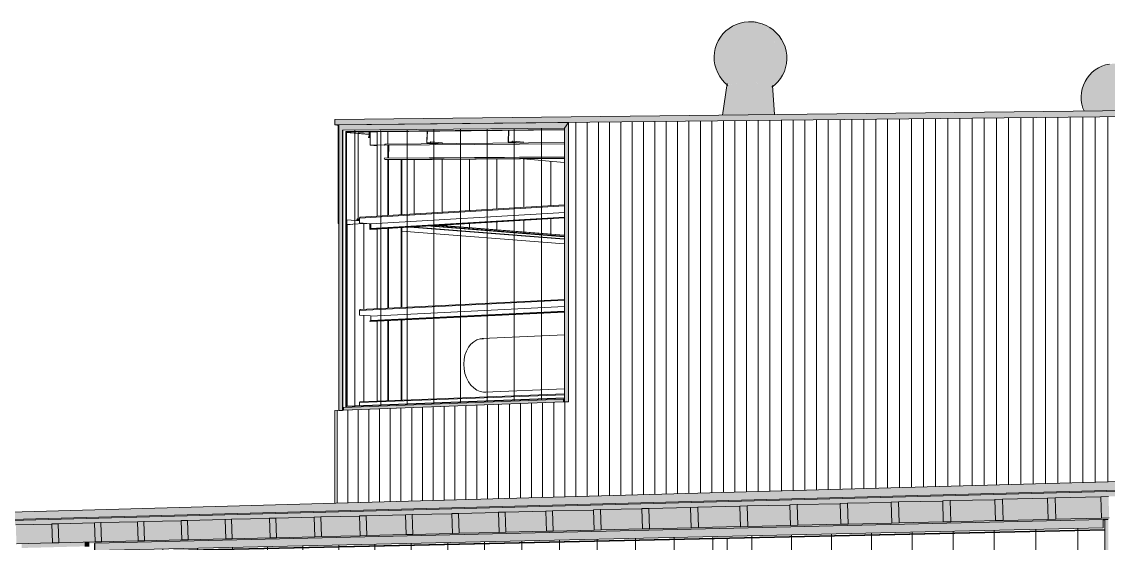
# Model space of a CAD drawing. Header units: inches. Extents: x 30764 to 92544, y -36095 to 66.
# Drawn here: x 92528.6253 to 92528.8052, y 66.0331 to 66.1195 of the extents above; entities that cross this region are included whole.
import ezdxf

# ---------------------------------------------------------------- set-up
doc = ezdxf.new("R2010")
doc.units = ezdxf.units.IN
doc.header["$MEASUREMENT"] = 0
for name, color, linetype, lineweight in [('A-CLNG', 13, 'Continuous', 13), ('A-GENM', 13, 'Continuous', 9), ('A-GLAZ-CURT', 52, 'Continuous', 9), ('A-GLAZ-CWMG', 51, 'Continuous', 9), ('A-ROOF', 132, 'Continuous', 13), ('A-WALL', 113, 'Continuous', 13), ('A-WALL-PATT', 111, 'Continuous', 13), ('L-SITE-WALL', 31, 'Continuous', 13), ('M-HVAC-DUCT', 70, 'Continuous', 9), ('S-BEAM', 12, 'Continuous', 9), ('S-COLS', 52, 'Continuous', 9)]:
    doc.layers.add(name, color=color, linetype=linetype, lineweight=lineweight)

# ---------------------------------------------------------------- blocks, each defined once
blk = doc.blocks.new('FP_57-Looking North East Copy 1')
at = {"layer": 'A-WALL-PATT', "lineweight": 9}
for p, q in [((31213.55995, 66.041), (31213.55995, 66.10284)), ((31213.56181, 66.04105), (31213.56181, 66.10286)), ((31213.56367, 66.0411), (31213.56367, 66.10288)), ((31213.56554, 66.04115), (31213.56554, 66.1029)), ((31213.56741, 66.0412), (31213.56741, 66.10292)), ((31213.56929, 66.04126), (31213.56929, 66.10294)), ((31213.57117, 66.04131), (31213.57117, 66.10296)), ((31213.57306, 66.04136), (31213.57306, 66.10298)), ((31213.57495, 66.04141), (31213.57495, 66.103)), ((31213.57685, 66.04146), (31213.57685, 66.10302)), ((31213.57875, 66.04152), (31213.57875, 66.10304)), ((31213.58065, 66.04157), (31213.58065, 66.10306)), ((31213.58256, 66.04162), (31213.58256, 66.10308)), ((31213.58448, 66.04167), (31213.58448, 66.1031)), ((31213.5864, 66.04173), (31213.5864, 66.10312)), ((31213.58833, 66.04178), (31213.58833, 66.10314)), ((31213.59026, 66.04183), (31213.59026, 66.10316)), ((31213.59219, 66.04189), (31213.59219, 66.10318)), ((31213.59413, 66.04194), (31213.59413, 66.1032)), ((31213.59607, 66.04199), (31213.59607, 66.10322)), ((31213.59802, 66.04205), (31213.59802, 66.10324)), ((31213.59998, 66.0421), (31213.59998, 66.10326)), ((31213.60194, 66.04215), (31213.60194, 66.10328)), ((31213.6039, 66.04221), (31213.6039, 66.1033)), ((31213.60587, 66.04226), (31213.60587, 66.10332)), ((31213.60785, 66.04232), (31213.60785, 66.10334)), ((31213.60983, 66.04237), (31213.60983, 66.10336)), ((31213.61181, 66.04243), (31213.61181, 66.10338)), ((31213.6138, 66.04248), (31213.6138, 66.10341)), ((31213.6158, 66.04254), (31213.6158, 66.10343)), ((31213.6178, 66.04259), (31213.6178, 66.10345)), ((31213.61981, 66.04265), (31213.61981, 66.10347)), ((31213.62182, 66.0427), (31213.62182, 66.10349)), ((31213.62383, 66.04276), (31213.62383, 66.10351)), ((31213.62585, 66.04281), (31213.62585, 66.10353)), ((31213.62788, 66.04287), (31213.62788, 66.10355)), ((31213.62991, 66.04292), (31213.62991, 66.10357)), ((31213.63195, 66.04298), (31213.63195, 66.10359)), ((31213.63399, 66.04304), (31213.63399, 66.10362)), ((31213.63604, 66.04309), (31213.63604, 66.10364)), ((31213.63809, 66.04315), (31213.63809, 66.10366)), ((31213.64015, 66.0432), (31213.64015, 66.10368)), ((31213.64222, 66.04326), (31213.64222, 66.1037)), ((31213.64429, 66.04332), (31213.64429, 66.10372)), ((31213.55625, 66.0409), (31213.55625, 66.1028)), ((31213.5581, 66.04095), (31213.5581, 66.10282)), ((31213.54343, 66.04054), (31213.54343, 66.0561)), ((31213.54525, 66.04059), (31213.54525, 66.05617)), ((31213.54707, 66.04065), (31213.54707, 66.05624)), ((31213.5489, 66.0407), (31213.5489, 66.05631)), ((31213.55073, 66.04075), (31213.55073, 66.05638)), ((31213.55256, 66.0408), (31213.55256, 66.05645)), ((31213.5544, 66.04085), (31213.5544, 66.05652)), ((31213.51669, 66.03981), (31213.51669, 66.05508)), ((31213.51845, 66.03986), (31213.51845, 66.05515)), ((31213.5202, 66.03991), (31213.5202, 66.05521)), ((31213.52196, 66.03995), (31213.52196, 66.05528)), ((31213.52373, 66.04), (31213.52373, 66.05535)), ((31213.5255, 66.04005), (31213.5255, 66.05542)), ((31213.52727, 66.0401), (31213.52727, 66.05548)), ((31213.52905, 66.04015), (31213.52905, 66.05555)), ((31213.53083, 66.0402), (31213.53083, 66.05562)), ((31213.53262, 66.04025), (31213.53262, 66.05569)), ((31213.53441, 66.0403), (31213.53441, 66.05575)), ((31213.5362, 66.04035), (31213.5362, 66.05582)), ((31213.538, 66.0404), (31213.538, 66.05589)), ((31213.53981, 66.04045), (31213.53981, 66.05596)), ((31213.54162, 66.0405), (31213.54162, 66.05603))]:
    blk.add_line(p, q, dxfattribs=at)
blk = doc.blocks.new('FP_65-Looking North East Copy 1')
at = {"layer": 'A-WALL-PATT', "lineweight": 9}
for p, q in [((31213.52018, 66.08653), (31213.52018, 66.10099)), ((31213.52948, 66.08765), (31213.52948, 66.09666)), ((31213.53407, 66.08793), (31213.53407, 66.09669)), ((31213.53863, 66.08821), (31213.53863, 66.09672)), ((31213.54314, 66.08848), (31213.54314, 66.09675)), ((31213.54762, 66.08875), (31213.54762, 66.09677)), ((31213.55206, 66.08902), (31213.55206, 66.09637)), ((31213.55206, 66.08404), (31213.55206, 66.08686)), ((31213.53407, 66.08545), (31213.53407, 66.0858)), ((31213.53863, 66.08509), (31213.53863, 66.08607)), ((31213.54314, 66.08474), (31213.54314, 66.08633)), ((31213.54762, 66.08438), (31213.54762, 66.0866))]:
    blk.add_line(p, q, dxfattribs=at)
blk = doc.blocks.new('FP_66-Looking North East Copy 1')
at = {"layer": 'A-WALL-PATT', "lineweight": 9}
for p, q in [((31213.51961, 66.05565), (31213.51961, 66.10152)), ((31213.52395, 66.05582), (31213.52395, 66.10156)), ((31213.52831, 66.05599), (31213.52831, 66.10161)), ((31213.5327, 66.05616), (31213.5327, 66.10165)), ((31213.53712, 66.05632), (31213.53712, 66.10169)), ((31213.54156, 66.0565), (31213.54156, 66.10174)), ((31213.54603, 66.05667), (31213.54603, 66.10178)), ((31213.55052, 66.05684), (31213.55052, 66.10183))]:
    blk.add_line(p, q, dxfattribs=at)
blk = doc.blocks.new('FP_67-Looking North East Copy 1')
at = {"layer": 'A-WALL-PATT', "lineweight": 9}
for p, q in [((31213.59194, 65.97036), (31213.59194, 66.03452)), ((31213.59854, 65.97023), (31213.59854, 66.03466)), ((31213.60519, 65.9701), (31213.60519, 66.03482)), ((31213.61191, 65.96997), (31213.61191, 66.03497)), ((31213.61868, 65.96984), (31213.61868, 66.03512)), ((31213.62551, 65.96971), (31213.62551, 66.03528)), ((31213.63241, 65.96957), (31213.63241, 66.03543)), ((31213.63936, 65.96944), (31213.63936, 66.03559)), ((31213.47655, 65.97202), (31213.47655, 66.03307)), ((31213.51105, 65.97194), (31213.51105, 66.03268)), ((31213.51697, 65.97182), (31213.51697, 66.03282)), ((31213.52293, 65.97171), (31213.52293, 66.03295)), ((31213.52895, 65.97159), (31213.52895, 66.03309)), ((31213.53501, 65.97147), (31213.53501, 66.03323)), ((31213.54112, 65.97135), (31213.54112, 66.03336)), ((31213.54729, 65.97123), (31213.54729, 66.0335)), ((31213.55351, 65.97111), (31213.55351, 66.03364)), ((31213.55978, 65.97099), (31213.55978, 66.03379)), ((31213.5661, 65.97086), (31213.5661, 66.03393)), ((31213.57248, 65.97074), (31213.57248, 66.03407)), ((31213.57891, 65.97062), (31213.57891, 66.03422)), ((31213.58539, 65.97049), (31213.58539, 66.03437)), ((31213.48219, 65.9725), (31213.48219, 66.03203)), ((31213.48787, 65.97239), (31213.48787, 66.03216)), ((31213.49359, 65.97228), (31213.49359, 66.03229)), ((31213.49937, 65.97216), (31213.49937, 66.03242)), ((31213.50519, 65.97205), (31213.50519, 66.03255))]:
    blk.add_line(p, q, dxfattribs=at)

msp = doc.modelspace()

# ---------------------------------------------------------------- hatches: boundary and pattern name
at = {"layer": 'A-CLNG', "lineweight": 5}
h = msp.add_hatch(color=256, dxfattribs=at)
h.paths.add_polyline_path([(92528.42593, 66.02813), (92528.47737, 66.02936), (92528.47737, 66.02954), (92528.42593, 66.02832), (92528.42593, 66.02823)], flags=0)
h.paths.add_polyline_path([(92528.42593, 66.031), (92528.43142, 66.03114), (92528.43141, 66.03116), (92528.67969, 66.03757), (92528.68123, 66.03761), (92528.68123, 66.03764), (92528.68702, 66.03777), (92528.68882, 66.0378), (92528.68882, 66.03784), (92528.69443, 66.03796), (92528.69648, 66.038), (92528.69648, 66.03803), (92528.70189, 66.03815), (92528.70422, 66.0382), (92528.70422, 66.03824), (92528.70947, 66.03835), (92528.71205, 66.0384), (92528.71205, 66.03844), (92528.71711, 66.03855), (92528.71996, 66.03861), (92528.71996, 66.03864), (92528.72483, 66.03875), (92528.72795, 66.03881), (92528.72795, 66.03885), (92528.73264, 66.03895), (92528.73604, 66.03902), (92528.73603, 66.03906), (92528.7405, 66.03916), (92528.7442, 66.03923), (92528.7442, 66.03927), (92528.74846, 66.03937), (92528.75246, 66.03945), (92528.75246, 66.03949), (92528.75651, 66.03958), (92528.76081, 66.03966), (92528.76081, 66.0397), (92528.76464, 66.03979), (92528.76925, 66.03988), (92528.76925, 66.03992), (92528.77286, 66.04), (92528.77778, 66.0401), (92528.77778, 66.04014), (92528.78117, 66.04022), (92528.78641, 66.04033), (92528.78641, 66.04037), (92528.78957, 66.04044), (92528.79514, 66.04055), (92528.79514, 66.04059), (92528.79815, 66.04066), (92528.80396, 66.04078), (92528.80396, 66.04082), (92528.8069, 66.04089), (92528.81289, 66.04101), (92528.81289, 66.04105), (92528.81817, 66.04117), (92528.81817, 66.04201), (92528.42593, 66.03163), (92528.42593, 66.03115)], flags=0)
h.paths.add_polyline_path([(92528.63726, 66.03308), (92528.80522, 66.03706), (92528.80522, 66.0373), (92528.6365, 66.03331), (92528.6365, 66.0331), (92528.63726, 66.0331)], flags=0)
h.paths.add_polyline_path([(92529.00039, 66.04208), (92529.00071, 66.04209), (92529.00071, 66.04218), (92529.00039, 66.04215)], flags=0)
at = {"layer": 'A-GENM', "lineweight": 5}
h = msp.add_hatch(color=256, dxfattribs=at)
h.paths.add_polyline_path([(92528.74616, 66.11946), (92528.74608, 66.11944), (92528.74613, 66.11945)], flags=0)
h.paths.add_polyline_path([(92528.74837, 66.10874), (92528.74894, 66.10942), (92528.74941, 66.11017), (92528.74974, 66.1109), (92528.75002, 66.11175), (92528.75021, 66.11266), (92528.75029, 66.11359), (92528.75026, 66.11452), (92528.75013, 66.11543), (92528.74984, 66.11644), (92528.74957, 66.11708), (92528.74913, 66.11781), (92528.74852, 66.11849), (92528.74795, 66.11893), (92528.74734, 66.11924), (92528.74679, 66.1194), (92528.74581, 66.11946), (92528.74511, 66.11943), (92528.74486, 66.11939), (92528.744, 66.11917), (92528.74309, 66.11878), (92528.74246, 66.1184), (92528.74162, 66.11768), (92528.74097, 66.11688), (92528.74055, 66.11616), (92528.74026, 66.11537), (92528.74001, 66.11432), (92528.73999, 66.11312), (92528.74023, 66.11186), (92528.7405, 66.11116), (92528.7408, 66.11062), (92528.74121, 66.10997), (92528.74208, 66.10906), (92528.74213, 66.10912), (92528.74234, 66.10909), (92528.74264, 66.10908), (92528.7428, 66.10916), (92528.74333, 66.109), (92528.74371, 66.10923), (92528.74371, 66.10916), (92528.74389, 66.10906), (92528.7439, 66.10919), (92528.74398, 66.10919), (92528.74398, 66.10906), (92528.74454, 66.10906), (92528.74455, 66.10925), (92528.74501, 66.10904), (92528.74545, 66.1089), (92528.74593, 66.10905), (92528.74632, 66.10944), (92528.747, 66.10935), (92528.74788, 66.10913), (92528.74805, 66.10908), (92528.74828, 66.10884)], flags=0)
for points in [[(92528.74959, 66.10873), (92528.74961, 66.10873), (92528.74974, 66.10884), (92528.75014, 66.10917), (92528.75085, 66.10997), (92528.75107, 66.11028), (92528.75135, 66.11075), (92528.75167, 66.11152), (92528.75195, 66.11269), (92528.75198, 66.11374), (92528.75176, 66.11507), (92528.75145, 66.11588), (92528.75113, 66.11652), (92528.75024, 66.11765), (92528.74959, 66.11822), (92528.749, 66.11862), (92528.74857, 66.11886), (92528.74777, 66.11918), (92528.74683, 66.1194), (92528.74704, 66.11934), (92528.74759, 66.11914), (92528.74821, 66.11875), (92528.74874, 66.11827), (92528.74916, 66.11776), (92528.7496, 66.11701), (92528.7499, 66.11629), (92528.75014, 66.11536), (92528.75026, 66.11452), (92528.75029, 66.11359), (92528.75021, 66.11266), (92528.75002, 66.11175), (92528.74973, 66.11086), (92528.74935, 66.11006), (92528.74877, 66.10921), (92528.74837, 66.10874), (92528.74879, 66.10887), (92528.74877, 66.10909), (92528.7489, 66.10909), (92528.7489, 66.10891), (92528.74894, 66.10892), (92528.74896, 66.10893), (92528.74917, 66.10898), (92528.74918, 66.10883), (92528.74945, 66.10883), (92528.74953, 66.1088)], [(92528.80122, 66.10472), (92528.81017, 66.10482), (92528.81031, 66.10524), (92528.81049, 66.1061), (92528.81057, 66.10717), (92528.81055, 66.10785), (92528.81042, 66.10871), (92528.81019, 66.10952), (92528.80976, 66.11044), (92528.80946, 66.11093), (92528.80883, 66.11161), (92528.80831, 66.112), (92528.80769, 66.11231), (92528.80714, 66.11245), (92528.80683, 66.11251), (92528.80605, 66.11252), (92528.80558, 66.11249), (92528.80505, 66.11239), (92528.80452, 66.11225), (92528.80365, 66.11186), (92528.80308, 66.11152), (92528.8023, 66.11084), (92528.80166, 66.11004), (92528.80129, 66.10939), (92528.80102, 66.10874), (92528.8008, 66.10768), (92528.80076, 66.10654), (92528.80099, 66.10536), (92528.80122, 66.10474)], [(92528.74136, 66.10403), (92528.74264, 66.10404), (92528.74319, 66.10905), (92528.74274, 66.10915), (92528.74262, 66.10907), (92528.7421, 66.10909), (92528.74208, 66.10906), (92528.74146, 66.10473)], [(92528.74264, 66.10404), (92528.74998, 66.10413), (92528.74961, 66.10874), (92528.74959, 66.10873), (92528.74953, 66.1088), (92528.74935, 66.10884), (92528.74918, 66.10883), (92528.74917, 66.10898), (92528.74904, 66.10895), (92528.74896, 66.10893), (92528.74894, 66.10892), (92528.7489, 66.10891), (92528.7489, 66.10909), (92528.74877, 66.10909), (92528.74879, 66.10887), (92528.74837, 66.10874), (92528.74804, 66.10909), (92528.7472, 66.10929), (92528.74674, 66.1094), (92528.74632, 66.10944), (92528.74593, 66.10905), (92528.74545, 66.1089), (92528.74482, 66.10912), (92528.74455, 66.10925), (92528.74454, 66.10906), (92528.74398, 66.10906), (92528.74398, 66.10919), (92528.7439, 66.10918), (92528.74387, 66.10906), (92528.74371, 66.10918), (92528.74368, 66.1092), (92528.74367, 66.10918), (92528.74332, 66.10901), (92528.74319, 66.10905), (92528.74266, 66.10427)]]:
    msp.add_hatch(color=256, dxfattribs=at).paths.add_polyline_path(points, flags=0)
at = {"layer": 'A-GLAZ-CWMG', "lineweight": 5}
for points in [[(92528.67843, 66.1015), (92528.71519, 66.10186), (92528.71584, 66.10279), (92528.67781, 66.10239), (92528.67832, 66.10166)], [(92528.67781, 66.05509), (92528.67843, 66.05513), (92528.67843, 66.1015), (92528.67781, 66.10239), (92528.67781, 66.05511)], [(92528.71519, 66.05651), (92528.71584, 66.05656), (92528.71582, 66.10277), (92528.71519, 66.10186), (92528.71519, 66.05653)], [(92528.67861, 66.05512), (92528.71501, 66.05654), (92528.71501, 66.05698), (92528.67861, 66.05558), (92528.67861, 66.05514)], [(92528.67843, 66.05511), (92528.67846, 66.05513), (92528.67843, 66.05513)], [(92528.63744, 66.0319), (92528.80436, 66.03568), (92528.80436, 66.03703), (92528.63744, 66.03307), (92528.63744, 66.03253)], [(92528.80522, 65.96865), (92528.80522, 66.03705), (92528.80464, 66.03702), (92528.80464, 65.96866), (92528.80504, 65.96865)], [(92528.62532, 66.03232), (92528.6358, 66.03259), (92528.6358, 66.03329), (92528.62532, 66.03302), (92528.62532, 66.03269)], [(92528.6365, 66.03254), (92528.6365, 66.03308), (92528.6365, 66.0331), (92528.6365, 66.03331), (92528.6358, 66.03329), (92528.6358, 66.03256), (92528.63641, 66.03255)]]:
    msp.add_hatch(color=256, dxfattribs=at).paths.add_polyline_path(points, flags=0)
at = {"layer": 'A-GLAZ-CWMG'}
for points in [[(92528.71501, 66.05651), (92528.71502, 66.05654), (92528.71501, 66.05652)], [(92528.80436, 66.03568), (92528.80438, 66.03571), (92528.80438, 66.037), (92528.80436, 66.03697), (92528.80436, 66.03603)]]:
    msp.add_hatch(color=256, dxfattribs=at).paths.add_polyline_path(points, flags=0)
at = {"layer": 'A-ROOF', "lineweight": 5}
for points in [[(92528.67714, 66.10239), (92529.03347, 66.10611), (92529.03347, 66.10724), (92528.67714, 66.1033)], [(92528.40283, 66.03115), (92528.86692, 66.04348), (92528.86689, 66.04356), (92528.86678, 66.04358), (92528.86673, 66.04365), (92528.86673, 66.04378), (92528.86679, 66.04386), (92528.86687, 66.04387), (92528.86917, 66.04394), (92528.86915, 66.04501), (92528.40283, 66.0322)]]:
    msp.add_hatch(color=256, dxfattribs=at).paths.add_polyline_path(points, flags=0)
at = {"layer": 'S-BEAM', "lineweight": 5}
for points in [[(92528.76216, 66.03627), (92528.76937, 66.03645), (92528.76927, 66.03988), (92528.76206, 66.03973), (92528.76216, 66.03628)], [(92528.77061, 66.03647), (92528.7779, 66.03665), (92528.7778, 66.0401), (92528.77051, 66.03995), (92528.77061, 66.03648)], [(92528.77915, 66.03668), (92528.78653, 66.03686), (92528.78643, 66.04032), (92528.77905, 66.04017), (92528.77915, 66.03668)], [(92528.7878, 66.03688), (92528.79525, 66.03706), (92528.79515, 66.04055), (92528.7877, 66.04039), (92528.7878, 66.03688)], [(92528.79653, 66.03709), (92528.80407, 66.03727), (92528.80398, 66.04078), (92528.79644, 66.04062), (92528.79653, 66.03709)], [(92528.69773, 66.03475), (92528.70435, 66.03491), (92528.70425, 66.0382), (92528.69763, 66.03806), (92528.69769, 66.03604)], [(92528.70549, 66.03493), (92528.71217, 66.03509), (92528.71207, 66.0384), (92528.70539, 66.03826), (92528.70546, 66.03604)], [(92528.71333, 66.03512), (92528.72008, 66.03528), (92528.71998, 66.0386), (92528.71322, 66.03846), (92528.71331, 66.03569)], [(92528.72125, 66.03531), (92528.72808, 66.03547), (92528.72797, 66.03881), (92528.72115, 66.03867), (92528.72124, 66.03569)], [(92528.72925, 66.0355), (92528.73615, 66.03569), (92528.73605, 66.03902), (92528.72915, 66.03888), (92528.72925, 66.03569)], [(92528.73735, 66.03569), (92528.74432, 66.03586), (92528.74422, 66.03923), (92528.73724, 66.03909), (92528.73734, 66.03604)], [(92528.74553, 66.03588), (92528.75258, 66.03605), (92528.75248, 66.03944), (92528.74542, 66.0393), (92528.74552, 66.03603)], [(92528.7538, 66.03608), (92528.76093, 66.03625), (92528.76083, 66.03966), (92528.75369, 66.03951)], [(92528.62445, 66.03301), (92528.63041, 66.03316), (92528.63031, 66.03629), (92528.62434, 66.03616), (92528.62444, 66.03311)], [(92528.63144, 66.03318), (92528.63747, 66.03332), (92528.63737, 66.03647), (92528.63134, 66.03634), (92528.63143, 66.03365)], [(92528.63851, 66.03335), (92528.6446, 66.03349), (92528.6445, 66.03665), (92528.63841, 66.03652), (92528.6385, 66.03365)], [(92528.64565, 66.03352), (92528.6518, 66.03366), (92528.6517, 66.03684), (92528.64555, 66.03671), (92528.64565, 66.03365)], [(92528.65286, 66.03369), (92528.65908, 66.03384), (92528.65897, 66.03703), (92528.65276, 66.03689), (92528.65279, 66.03605)], [(92528.66015, 66.03386), (92528.66643, 66.03401), (92528.66633, 66.03722), (92528.66005, 66.03708), (92528.66008, 66.03604)], [(92528.66751, 66.03403), (92528.67386, 66.03419), (92528.67375, 66.03741), (92528.66741, 66.03727), (92528.66745, 66.03604)], [(92528.67495, 66.03421), (92528.68136, 66.03436), (92528.68126, 66.0376), (92528.67485, 66.03747), (92528.67489, 66.03604)], [(92528.68247, 66.03439), (92528.68894, 66.03454), (92528.68884, 66.0378), (92528.68236, 66.03766), (92528.68241, 66.03604)], [(92528.69006, 66.03457), (92528.6966, 66.03473), (92528.6965, 66.038), (92528.68996, 66.03786), (92528.69001, 66.03604)]]:
    msp.add_hatch(color=256, dxfattribs=at).paths.add_polyline_path(points, flags=0)
at = {"layer": 'S-BEAM'}
for points in [[(92528.76938, 66.03645), (92528.77061, 66.03648), (92528.77051, 66.03995), (92528.76928, 66.03992), (92528.76938, 66.03645)], [(92528.77791, 66.03665), (92528.77915, 66.03668), (92528.77905, 66.04017), (92528.77781, 66.04014), (92528.77791, 66.03665)], [(92528.78654, 66.03685), (92528.7878, 66.03688), (92528.7877, 66.04039), (92528.78644, 66.04036), (92528.78654, 66.03685)], [(92528.79526, 66.03706), (92528.79653, 66.03709), (92528.79644, 66.04062), (92528.79516, 66.04059), (92528.79526, 66.03706)], [(92528.80408, 66.03727), (92528.80537, 66.0373), (92528.80527, 66.04085), (92528.80398, 66.04082), (92528.80408, 66.03727)], [(92528.70436, 66.03491), (92528.70549, 66.03493), (92528.70539, 66.03826), (92528.70426, 66.03823), (92528.70436, 66.03491)], [(92528.71218, 66.03509), (92528.71333, 66.03512), (92528.71322, 66.03846), (92528.71208, 66.03843), (92528.71218, 66.03509)], [(92528.72009, 66.03528), (92528.72125, 66.03531), (92528.72115, 66.03867), (92528.71999, 66.03864), (92528.72009, 66.03528)], [(92528.72809, 66.03547), (92528.72925, 66.0355), (92528.72915, 66.03888), (92528.72798, 66.03885), (92528.72809, 66.03547)], [(92528.73617, 66.03566), (92528.73735, 66.03569), (92528.73724, 66.03909), (92528.73606, 66.03905), (92528.73617, 66.03566)], [(92528.74433, 66.03585), (92528.74553, 66.03588), (92528.74542, 66.0393), (92528.74423, 66.03927), (92528.74433, 66.03585)], [(92528.75259, 66.03605), (92528.7538, 66.03608), (92528.75369, 66.03951), (92528.75249, 66.03948), (92528.75259, 66.03605)], [(92528.76094, 66.03625), (92528.76216, 66.03628), (92528.76206, 66.03973), (92528.76084, 66.0397), (92528.76094, 66.03625)], [(92528.63042, 66.03316), (92528.63144, 66.03318), (92528.63134, 66.03634), (92528.63032, 66.03628), (92528.63042, 66.03316)], [(92528.63748, 66.03332), (92528.63851, 66.03335), (92528.63841, 66.03652), (92528.63738, 66.03647), (92528.63748, 66.03332)], [(92528.64461, 66.03349), (92528.64565, 66.03352), (92528.64555, 66.03671), (92528.64451, 66.03665), (92528.64461, 66.03349)], [(92528.65181, 66.03366), (92528.65286, 66.03369), (92528.65276, 66.03689), (92528.65171, 66.03684), (92528.65181, 66.03366)], [(92528.65909, 66.03383), (92528.66015, 66.03386), (92528.66005, 66.03708), (92528.65899, 66.03703), (92528.65909, 66.03384)], [(92528.66644, 66.03401), (92528.66751, 66.03403), (92528.66741, 66.03727), (92528.66634, 66.03722), (92528.66644, 66.03401)], [(92528.67387, 66.03418), (92528.67495, 66.03421), (92528.67485, 66.03747), (92528.67377, 66.03741), (92528.67387, 66.03419)], [(92528.68137, 66.03436), (92528.68247, 66.03439), (92528.68236, 66.03766), (92528.68127, 66.03763), (92528.68137, 66.03436)], [(92528.68895, 66.03454), (92528.69006, 66.03457), (92528.68996, 66.03786), (92528.68885, 66.03783), (92528.68895, 66.03454)], [(92528.69662, 66.03472), (92528.69773, 66.03475), (92528.69763, 66.03806), (92528.69651, 66.03803), (92528.69662, 66.03472)]]:
    msp.add_hatch(color=256, dxfattribs=at).paths.add_polyline_path(points, flags=0)

# ---------------------------------------------------------------- linework, layer by layer
at = {"layer": 'A-CLNG'}
for p, q in [((92528.68302, 66.09905), (92528.68302, 66.10122)), ((92528.68541, 66.09907), (92528.68302, 66.09905)), ((92528.68302, 66.09905), (92528.68418, 66.09895)), ((92528.70833, 66.09678), (92528.71515, 66.09617)), ((92528.42593, 66.03163), (92528.81817, 66.04201))]:
    msp.add_line(p, q, dxfattribs=at)
at = {"layer": 'A-GENM'}
for p, q in [((92528.74136, 66.10403), (92528.7421, 66.10923)), ((92528.7496, 66.10893), (92528.74998, 66.10413))]:
    msp.add_line(p, q, dxfattribs=at)
for points in [[(92528.74223, 66.10892, 0), (92528.74175, 66.10935, 0), (92528.74129, 66.10986, 0), (92528.74088, 66.11043, 0), (92528.74055, 66.11104, 0), (92528.74029, 66.11168, 0), (92528.7401, 66.11234, 0), (92528.73999, 66.11302, 0), (92528.73997, 66.11371, 0), (92528.74002, 66.11439, 0), (92528.74015, 66.11507, 0), (92528.74036, 66.11572, 0), (92528.74064, 66.11634, 0), (92528.74099, 66.11693, 0), (92528.74141, 66.11747, 0), (92528.74189, 66.11796, 0), (92528.74243, 66.11838, 0), (92528.74301, 66.11875, 0), (92528.74363, 66.11904, 0), (92528.74429, 66.11926, 0), (92528.74496, 66.11941, 0), (92528.74565, 66.11948, 0), (92528.74582, 66.11948, 0), (92528.746, 66.11948, 0), (92528.74614, 66.11947, 0), (92528.74623, 66.11947, 0), (92528.74637, 66.11946, 0), (92528.74645, 66.11945, 0), (92528.74657, 66.11944, 0), (92528.74658, 66.11944, 0)], [(92528.74658, 66.11944, 0), (92528.74676, 66.11942, 0), (92528.74693, 66.11939, 0), (92528.74727, 66.11932, 0), (92528.74794, 66.11913, 0), (92528.74858, 66.11886, 0), (92528.74918, 66.11852, 0), (92528.74975, 66.11811, 0), (92528.75026, 66.11764, 0), (92528.75072, 66.11712, 0), (92528.75112, 66.11655, 0), (92528.75144, 66.11594, 0), (92528.7517, 66.1153, 0), (92528.75187, 66.11463, 0), (92528.75198, 66.11395, 0), (92528.752, 66.11326, 0), (92528.75194, 66.11258, 0), (92528.7518, 66.11191, 0), (92528.75159, 66.11126, 0), (92528.7513, 66.11064, 0), (92528.75094, 66.11006, 0), (92528.75051, 66.10953, 0), (92528.75003, 66.10905, 0), (92528.74949, 66.10862, 0)], [(92528.80121, 66.10472, 0), (92528.80102, 66.10519, 0), (92528.80085, 66.10581, 0), (92528.80075, 66.10645, 0), (92528.80073, 66.1071, 0), (92528.80078, 66.10774, 0), (92528.80091, 66.10838, 0), (92528.8011, 66.10899, 0), (92528.80137, 66.10958, 0), (92528.8017, 66.11013, 0), (92528.8021, 66.11064, 0), (92528.80255, 66.1111, 0), (92528.80305, 66.1115, 0), (92528.8036, 66.11185, 0), (92528.80418, 66.11212, 0), (92528.80479, 66.11233, 0), (92528.80543, 66.11247, 0)]]:
    msp.add_polyline3d(points, dxfattribs=at)
at = {"layer": 'A-GLAZ-CWMG'}
for p, q in [((92528.71584, 66.10279), (92528.67781, 66.10239)), ((92528.67781, 66.10239), (92528.67781, 66.05509)), ((92528.71519, 66.10186), (92528.67843, 66.1015)), ((92528.67846, 66.1015), (92528.67843, 66.1015)), ((92528.67843, 66.1015), (92528.67843, 66.05513)), ((92528.67843, 66.1015), (92528.67846, 66.1015)), ((92528.67846, 66.1015), (92528.67846, 66.05513)), ((92528.71519, 66.10164), (92528.67898, 66.10129)), ((92528.67898, 66.10129), (92528.67898, 66.0556)), ((92528.71519, 66.10156), (92528.67903, 66.10122)), ((92528.67912, 66.10121), (92528.67903, 66.10122)), ((92528.67903, 66.10122), (92528.67903, 66.0556)), ((92528.67903, 66.10122), (92528.67912, 66.10121)), ((92528.71519, 66.10155), (92528.67912, 66.10121)), ((92528.67912, 66.10121), (92528.67912, 66.05581)), ((92528.67915, 66.10118), (92528.67912, 66.10118)), ((92528.67916, 66.10117), (92528.67912, 66.10118)), ((92528.67912, 66.10116), (92528.67917, 66.10116)), ((92528.68283, 66.10082), (92528.67912, 66.10116)), ((92528.67917, 66.10116), (92528.67917, 66.10121)), ((92528.68283, 66.10083), (92528.67917, 66.10116)), ((92528.71584, 66.10279), (92528.71519, 66.10186)), ((92528.71519, 66.10186), (92528.71584, 66.10279)), ((92528.71519, 66.05653), (92528.71519, 66.10186)), ((92528.71584, 66.05655), (92528.71584, 66.10279)), ((92528.67917, 66.08668), (92528.67912, 66.08668)), ((92528.67912, 66.08667), (92528.67916, 66.08667)), ((92528.67912, 66.08666), (92528.67915, 66.08666)), ((92528.67912, 66.08665), (92528.67915, 66.08665)), ((92528.67915, 66.08666), (92528.67915, 66.08599)), ((92528.67917, 66.08598), (92528.67917, 66.08668)), ((92528.67917, 66.08668), (92528.68122, 66.08652)), ((92528.67911, 66.08637), (92528.67916, 66.08637)), ((92528.67911, 66.08635), (92528.67916, 66.08635)), ((92528.67911, 66.08591), (92528.67968, 66.08587)), ((92528.67912, 66.0866), (92528.67915, 66.08659)), ((92528.67915, 66.08599), (92528.67912, 66.08599)), ((92528.67912, 66.08597), (92528.67917, 66.08597)), ((92528.68013, 66.08589), (92528.67917, 66.08597)), ((92528.69235, 66.08565), (92528.71515, 66.08386)), ((92528.67861, 66.05558), (92528.71501, 66.05698)), ((92528.67861, 66.05512), (92528.71501, 66.05651)), ((92528.67903, 66.05581), (92528.71519, 66.0572)), ((92528.67903, 66.05573), (92528.71519, 66.05712)), ((92528.71504, 66.05698), (92528.71501, 66.05698)), ((92528.71501, 66.05698), (92528.71501, 66.05652)), ((92528.71502, 66.05653), (92528.71502, 66.05696)), ((92528.71502, 66.05696), (92528.71504, 66.05696)), ((92528.71504, 66.05696), (92528.71504, 66.05698)), ((92528.71522, 66.05652), (92528.71505, 66.05652)), ((92528.71584, 66.05654), (92528.71519, 66.05651)), ((92528.67843, 66.05511), (92528.67781, 66.05509)), ((92528.67861, 66.05514), (92528.67861, 66.05558)), ((92528.67903, 66.05573), (92528.67903, 66.05581)), ((92528.67905, 66.05573), (92528.67903, 66.05573)), ((92528.6791, 66.0556), (92528.6791, 66.05573)), ((92528.63744, 66.0331), (92528.80436, 66.03703)), ((92528.80464, 66.03702), (92528.80436, 66.03703)), ((92528.80436, 66.03703), (92528.80436, 66.03568)), ((92528.80438, 66.03571), (92528.80438, 66.037)), ((92528.80438, 66.037), (92528.80442, 66.037)), ((92528.80438, 66.03696), (92528.80464, 66.03697)), ((92528.80442, 66.037), (92528.80464, 66.03699)), ((92528.80464, 66.03704), (92528.80522, 66.03705)), ((92528.80464, 66.03704), (92528.80464, 65.96866)), ((92528.63744, 66.0319), (92528.80436, 66.03568)), ((92528.63803, 66.03166), (92528.80464, 66.0354)), ((92528.63803, 66.03155), (92528.80464, 66.03528)), ((92528.63815, 66.03155), (92528.80464, 66.03528)), ((92528.80436, 66.03568), (92528.8044, 66.03568)), ((92528.80436, 66.03568), (92528.8044, 66.03568)), ((92528.8044, 66.03571), (92528.80438, 66.03571)), ((92528.8044, 66.03568), (92528.8044, 66.03571)), ((92528.6358, 66.03329), (92528.6358, 66.03256)), ((92528.63744, 66.0319), (92528.63744, 66.0331))]:
    msp.add_line(p, q, dxfattribs=at)
at = {"layer": 'A-ROOF'}
for p, q in [((92528.67714, 66.1033), (92529.03347, 66.10724)), ((92529.03347, 66.10611), (92528.67714, 66.10239)), ((92528.67714, 66.10239), (92528.67714, 66.1033)), ((92528.67714, 66.10239), (92528.67781, 66.10232)), ((92528.40283, 66.0322), (92528.86917, 66.04501)), ((92528.86692, 66.04348), (92528.40283, 66.03115))]:
    msp.add_line(p, q, dxfattribs=at)
at = {"layer": 'A-WALL'}
for p, q in [((92528.67769, 66.10236), (92528.67781, 66.10237)), ((92528.67769, 66.08605), (92528.67769, 66.10236)), ((92528.67769, 66.10236), (92528.67781, 66.10235)), ((92528.67781, 66.08604), (92528.67769, 66.08605)), ((92528.67781, 66.08605), (92528.67769, 66.08605)), ((92528.71505, 66.05652), (92528.71519, 66.05653)), ((92528.67848, 66.05513), (92528.67861, 66.05514)), ((92528.80438, 66.03697), (92528.80464, 66.03697)), ((92528.80464, 66.037), (92528.80442, 66.037))]:
    msp.add_line(p, q, dxfattribs=at)
at = {"layer": 'L-SITE-WALL'}
for p, q in [((92528.71584, 66.10279), (92528.71584, 66.05655)), ((92528.6792, 66.05582), (92528.6792, 66.0859)), ((92528.68013, 66.08597), (92528.68194, 66.08608)), ((92528.68311, 66.08599), (92528.68194, 66.08608)), ((92528.68194, 66.08608), (92528.68194, 66.07185)), ((92528.71515, 66.08349), (92528.6896, 66.08548)), ((92528.68194, 66.07079), (92528.68194, 66.05656)), ((92528.71501, 66.05651), (92528.67714, 66.05507)), ((92528.71584, 66.05654), (92528.71502, 66.05651)), ((92528.67714, 66.05507), (92528.67714, 66.0398))]:
    msp.add_line(p, q, dxfattribs=at)
at = {"layer": 'M-HVAC-DUCT'}
for p, q in [((92528.70153, 66.06699), (92528.71518, 66.06761)), ((92528.70216, 66.05815), (92528.70179, 66.05814)), ((92528.71518, 66.05866), (92528.70201, 66.05814))]:
    msp.add_line(p, q, dxfattribs=at)
for points in [[(92528.6985, 66.06275, 0), (92528.69855, 66.06352, 0), (92528.6987, 66.06426, 0), (92528.69894, 66.06494, 0), (92528.69927, 66.06556, 0), (92528.69968, 66.06608, 0), (92528.70015, 66.06649, 0), (92528.70067, 66.06679, 0), (92528.70122, 66.06695, 0), (92528.70179, 66.06698, 0)], [(92528.70179, 66.05814, 0), (92528.70122, 66.05824, 0), (92528.70067, 66.05846, 0), (92528.70015, 66.05882, 0), (92528.69968, 66.05929, 0), (92528.69927, 66.05986, 0), (92528.69894, 66.06051, 0), (92528.6987, 66.06122, 0), (92528.69855, 66.06198, 0), (92528.6985, 66.06275, 0)]]:
    msp.add_polyline3d(points, dxfattribs=at)
at = {"layer": 'S-BEAM'}
for p, q in [((92528.68221, 66.10124), (92528.68105, 66.10116)), ((92528.68105, 66.10112), (92528.68279, 66.10124)), ((92528.68284, 66.10122), (92528.68284, 66.10049)), ((92528.68286, 66.10122), (92528.68285, 66.10125)), ((92528.68286, 66.10048), (92528.68286, 66.10122)), ((92528.69245, 66.10134), (92528.6924, 66.09946)), ((92528.69242, 66.09946), (92528.69248, 66.10134)), ((92528.70594, 66.10147), (92528.70588, 66.09957)), ((92528.70591, 66.09957), (92528.70596, 66.10147)), ((92528.68284, 66.10049), (92528.68272, 66.10034)), ((92528.68272, 66.10034), (92528.68273, 66.10031)), ((92528.68273, 66.10031), (92528.68286, 66.10048)), ((92528.68302, 66.10029), (92528.68273, 66.10031)), ((92528.68286, 66.10048), (92528.68302, 66.10046)), ((92528.71519, 66.09928), (92528.68539, 66.09904)), ((92528.71519, 66.09926), (92528.68541, 66.09902)), ((92528.68551, 66.09921), (92528.71519, 66.09946)), ((92528.69382, 66.09927), (92528.69243, 66.0994)), ((92528.69295, 66.09944), (92528.69244, 66.09943)), ((92528.69244, 66.0994), (92528.69296, 66.0994)), ((92528.69306, 66.09961), (92528.69295, 66.09944)), ((92528.69296, 66.0994), (92528.69308, 66.09959)), ((92528.69296, 66.0994), (92528.69426, 66.09929)), ((92528.69308, 66.09959), (92528.69306, 66.09961)), ((92528.69306, 66.09961), (92528.69496, 66.09944)), ((92528.69308, 66.09959), (92528.69498, 66.09942)), ((92528.70645, 66.09955), (92528.70592, 66.09955)), ((92528.70592, 66.09951), (92528.70646, 66.09952)), ((92528.7073, 66.09938), (92528.70592, 66.09951)), ((92528.70656, 66.09972), (92528.70645, 66.09955)), ((92528.70646, 66.09952), (92528.70657, 66.0997)), ((92528.70646, 66.09952), (92528.70775, 66.0994)), ((92528.70657, 66.0997), (92528.70656, 66.09972)), ((92528.70656, 66.09972), (92528.70845, 66.09955)), ((92528.70657, 66.0997), (92528.70847, 66.09953)), ((92528.68539, 66.09904), (92528.68551, 66.09921)), ((92528.68541, 66.09902), (92528.68539, 66.09904)), ((92528.68602, 66.09689), (92528.68609, 66.09902)), ((92528.71519, 66.09706), (92528.68532, 66.09687)), ((92528.68532, 66.09687), (92528.68534, 66.09689)), ((92528.68543, 66.09667), (92528.68532, 66.09687)), ((92528.71519, 66.09708), (92528.68534, 66.09689)), ((92528.71519, 66.09687), (92528.68543, 66.09667)), ((92528.686, 66.09663), (92528.68543, 66.09667)), ((92528.71519, 66.09681), (92528.686, 66.09663)), ((92528.686, 66.09663), (92528.686, 66.09663)), ((92528.68123, 66.08697), (92528.71519, 66.089)), ((92528.68136, 66.08711), (92528.71519, 66.08914)), ((92528.68091, 66.08682), (92528.68079, 66.08666)), ((92528.68079, 66.08666), (92528.68079, 66.08655)), ((92528.68081, 66.08664), (92528.68093, 66.08679)), ((92528.68093, 66.08679), (92528.68091, 66.08682)), ((92528.68122, 66.08679), (92528.68091, 66.08682)), ((92528.68122, 66.08677), (92528.68093, 66.08679)), ((92528.68123, 66.08697), (92528.68136, 66.08711)), ((92528.68123, 66.08622), (92528.68123, 66.08697)), ((92528.68298, 66.08512), (92528.71519, 66.08701)), ((92528.683, 66.08509), (92528.71519, 66.08698)), ((92528.68311, 66.08599), (92528.71519, 66.08788)), ((92528.68311, 66.08525), (92528.71519, 66.08713)), ((92528.68081, 66.08655), (92528.68081, 66.08664)), ((92528.68122, 66.08661), (92528.68081, 66.08664)), ((92528.68309, 66.08601), (92528.68127, 66.08615)), ((92528.68294, 66.08601), (92528.68285, 66.08601)), ((92528.68294, 66.08601), (92528.6831, 66.086)), ((92528.68296, 66.08601), (92528.68294, 66.08601)), ((92528.68298, 66.08521), (92528.68298, 66.08596)), ((92528.68298, 66.08512), (92528.68311, 66.08525)), ((92528.68298, 66.08521), (92528.68306, 66.0852)), ((92528.683, 66.08509), (92528.68298, 66.08512)), ((92528.68311, 66.08525), (92528.68311, 66.08599)), ((92528.68384, 66.08514), (92528.68418, 66.08512)), ((92528.68969, 66.08549), (92528.71515, 66.0835)), ((92528.71514, 66.08395), (92528.69303, 66.08569)), ((92528.71514, 66.08411), (92528.69417, 66.08575)), ((92528.71514, 66.08413), (92528.69434, 66.08576)), ((92528.68824, 66.0848), (92528.71515, 66.08272)), ((92528.68123, 66.07168), (92528.71519, 66.07336)), ((92528.68136, 66.07182), (92528.71519, 66.0735)), ((92528.68311, 66.07073), (92528.71519, 66.07229)), ((92528.68123, 66.07168), (92528.68136, 66.07182)), ((92528.68123, 66.07093), (92528.68123, 66.07168)), ((92528.68309, 66.07075), (92528.68127, 66.07087)), ((92528.68298, 66.06986), (92528.71519, 66.07141)), ((92528.683, 66.06983), (92528.71519, 66.07138)), ((92528.68311, 66.06999), (92528.71519, 66.07154)), ((92528.68311, 66.06999), (92528.68311, 66.07073)), ((92528.68298, 66.06986), (92528.68311, 66.06999)), ((92528.683, 66.06983), (92528.68298, 66.06986)), ((92528.68123, 66.05639), (92528.71519, 66.05771)), ((92528.68123, 66.05639), (92528.68136, 66.05654)), ((92528.68123, 66.0559), (92528.68123, 66.05639)), ((92528.68136, 66.05654), (92528.71519, 66.05786)), ((92528.76206, 66.03973), (92528.76927, 66.03988)), ((92528.77051, 66.03995), (92528.76928, 66.03992)), ((92528.76928, 66.03992), (92528.76938, 66.03645)), ((92528.77051, 66.03995), (92528.7778, 66.0401)), ((92528.77061, 66.03647), (92528.77051, 66.03995)), ((92528.77905, 66.04017), (92528.77781, 66.04014)), ((92528.77781, 66.04014), (92528.77791, 66.03665)), ((92528.77905, 66.04017), (92528.78643, 66.04032)), ((92528.77915, 66.03668), (92528.77905, 66.04017)), ((92528.7877, 66.04039), (92528.78644, 66.04036)), ((92528.78644, 66.04036), (92528.78654, 66.03685)), ((92528.7877, 66.04039), (92528.79515, 66.04055)), ((92528.7878, 66.03688), (92528.7877, 66.04039)), ((92528.79644, 66.04062), (92528.79516, 66.04059)), ((92528.79516, 66.04059), (92528.79526, 66.03706)), ((92528.79644, 66.04062), (92528.80398, 66.04078)), ((92528.79653, 66.03709), (92528.79644, 66.04062)), ((92528.80527, 66.04085), (92528.80398, 66.04082)), ((92528.80398, 66.04082), (92528.80408, 66.03727)), ((92528.69763, 66.03806), (92528.70425, 66.0382)), ((92528.70539, 66.03826), (92528.70426, 66.03823)), ((92528.70426, 66.03823), (92528.70436, 66.03491)), ((92528.70539, 66.03826), (92528.71207, 66.0384)), ((92528.70549, 66.03493), (92528.70539, 66.03826)), ((92528.71322, 66.03846), (92528.71208, 66.03843)), ((92528.71208, 66.03843), (92528.71218, 66.03509)), ((92528.71322, 66.03846), (92528.71998, 66.0386)), ((92528.71333, 66.03512), (92528.71322, 66.03846)), ((92528.72115, 66.03867), (92528.71999, 66.03864)), ((92528.71999, 66.03864), (92528.72009, 66.03528)), ((92528.72115, 66.03867), (92528.72797, 66.03881)), ((92528.72125, 66.03531), (92528.72115, 66.03867)), ((92528.72915, 66.03888), (92528.72798, 66.03885)), ((92528.72798, 66.03885), (92528.72809, 66.03547)), ((92528.72915, 66.03888), (92528.73606, 66.03902)), ((92528.72925, 66.0355), (92528.72915, 66.03888)), ((92528.73724, 66.03909), (92528.73606, 66.03905)), ((92528.73606, 66.03905), (92528.73617, 66.03566)), ((92528.73724, 66.03909), (92528.74422, 66.03923)), ((92528.73735, 66.03569), (92528.73724, 66.03909)), ((92528.74542, 66.0393), (92528.74423, 66.03927)), ((92528.74423, 66.03927), (92528.74433, 66.03585)), ((92528.74542, 66.0393), (92528.75248, 66.03944)), ((92528.74553, 66.03588), (92528.74542, 66.0393)), ((92528.75369, 66.03951), (92528.75249, 66.03948)), ((92528.75249, 66.03948), (92528.75259, 66.03605)), ((92528.75369, 66.03951), (92528.76083, 66.03966)), ((92528.7538, 66.03608), (92528.75369, 66.03951)), ((92528.76206, 66.03973), (92528.76084, 66.0397)), ((92528.76084, 66.0397), (92528.76094, 66.03625)), ((92528.76216, 66.03627), (92528.76206, 66.03973)), ((92528.62434, 66.03616), (92528.63031, 66.03629)), ((92528.63134, 66.03634), (92528.63032, 66.03631)), ((92528.63032, 66.03631), (92528.63042, 66.03316)), ((92528.63134, 66.03634), (92528.63737, 66.03647)), ((92528.63144, 66.03318), (92528.63134, 66.03634)), ((92528.63841, 66.03652), (92528.63738, 66.0365)), ((92528.63738, 66.0365), (92528.63748, 66.03332)), ((92528.63841, 66.03652), (92528.6445, 66.03665)), ((92528.63851, 66.03335), (92528.63841, 66.03652)), ((92528.64555, 66.03671), (92528.64451, 66.03668)), ((92528.64451, 66.03668), (92528.64461, 66.03349)), ((92528.64555, 66.03671), (92528.6517, 66.03684)), ((92528.64565, 66.03352), (92528.64555, 66.03671)), ((92528.65276, 66.03689), (92528.65171, 66.03687)), ((92528.65171, 66.03687), (92528.65181, 66.03366)), ((92528.65276, 66.03689), (92528.65897, 66.03703)), ((92528.65286, 66.03369), (92528.65276, 66.03689)), ((92528.66005, 66.03708), (92528.65899, 66.03706)), ((92528.65899, 66.03706), (92528.65909, 66.03383)), ((92528.66005, 66.03708), (92528.66633, 66.03722)), ((92528.66015, 66.03386), (92528.66005, 66.03708)), ((92528.66741, 66.03727), (92528.66634, 66.03725)), ((92528.66634, 66.03725), (92528.66644, 66.03401)), ((92528.66741, 66.03727), (92528.67375, 66.03741)), ((92528.66751, 66.03403), (92528.66741, 66.03727)), ((92528.67485, 66.03747), (92528.67376, 66.03744)), ((92528.67376, 66.03744), (92528.67387, 66.03418)), ((92528.67485, 66.03747), (92528.68126, 66.0376)), ((92528.67495, 66.03421), (92528.67485, 66.03747)), ((92528.68236, 66.03766), (92528.68127, 66.03763)), ((92528.68127, 66.03763), (92528.68137, 66.03436)), ((92528.68236, 66.03766), (92528.68884, 66.0378)), ((92528.68247, 66.03439), (92528.68236, 66.03766)), ((92528.68996, 66.03786), (92528.68885, 66.03783)), ((92528.68885, 66.03783), (92528.68895, 66.03454)), ((92528.68996, 66.03786), (92528.6965, 66.038)), ((92528.69006, 66.03457), (92528.68996, 66.03786)), ((92528.69763, 66.03806), (92528.69651, 66.03803)), ((92528.69651, 66.03803), (92528.69662, 66.03472)), ((92528.69773, 66.03475), (92528.69763, 66.03806)), ((92528.76937, 66.03645), (92528.76216, 66.03627)), ((92528.76938, 66.03645), (92528.77061, 66.03647)), ((92528.7779, 66.03665), (92528.77061, 66.03647)), ((92528.77791, 66.03665), (92528.77915, 66.03668)), ((92528.78653, 66.03685), (92528.77915, 66.03668)), ((92528.78654, 66.03685), (92528.7878, 66.03688)), ((92528.79525, 66.03706), (92528.7878, 66.03688)), ((92528.79526, 66.03706), (92528.79653, 66.03709)), ((92528.80407, 66.03727), (92528.79653, 66.03709)), ((92528.80408, 66.03727), (92528.80537, 66.0373)), ((92528.68894, 66.03454), (92528.68247, 66.03439)), ((92528.68895, 66.03454), (92528.69006, 66.03457)), ((92528.6966, 66.03473), (92528.69006, 66.03457)), ((92528.69662, 66.03472), (92528.69773, 66.03475)), ((92528.70435, 66.03491), (92528.69773, 66.03475)), ((92528.70436, 66.03491), (92528.70549, 66.03493)), ((92528.71217, 66.03509), (92528.70549, 66.03493)), ((92528.71218, 66.03509), (92528.71333, 66.03512)), ((92528.72008, 66.03528), (92528.71333, 66.03512)), ((92528.72009, 66.03528), (92528.72125, 66.03531)), ((92528.72808, 66.03547), (92528.72125, 66.03531)), ((92528.72809, 66.03547), (92528.72925, 66.0355)), ((92528.73616, 66.03566), (92528.72925, 66.0355)), ((92528.73617, 66.03566), (92528.73735, 66.03569)), ((92528.74432, 66.03586), (92528.73735, 66.03569)), ((92528.74433, 66.03585), (92528.74553, 66.03588)), ((92528.75258, 66.03605), (92528.74553, 66.03588)), ((92528.75259, 66.03605), (92528.7538, 66.03608)), ((92528.76093, 66.03625), (92528.7538, 66.03608)), ((92528.76094, 66.03625), (92528.76216, 66.03627)), ((92528.63041, 66.03316), (92528.62445, 66.03301)), ((92528.63042, 66.03316), (92528.63144, 66.03318)), ((92528.63747, 66.03332), (92528.63144, 66.03318)), ((92528.63748, 66.03332), (92528.63851, 66.03335)), ((92528.6446, 66.03349), (92528.63851, 66.03335)), ((92528.64461, 66.03349), (92528.64565, 66.03352)), ((92528.6518, 66.03366), (92528.64565, 66.03352)), ((92528.65181, 66.03366), (92528.65286, 66.03369)), ((92528.65908, 66.03384), (92528.65286, 66.03369)), ((92528.65909, 66.03383), (92528.66015, 66.03386)), ((92528.66643, 66.03401), (92528.66015, 66.03386)), ((92528.66644, 66.03401), (92528.66751, 66.03403)), ((92528.67386, 66.03419), (92528.66751, 66.03403)), ((92528.67387, 66.03418), (92528.67495, 66.03421)), ((92528.68136, 66.03436), (92528.67495, 66.03421)), ((92528.68137, 66.03436), (92528.68247, 66.03439))]:
    msp.add_line(p, q, dxfattribs=at)
for points in [[(92528.68283, 66.10124, 0), (92528.68283, 66.10124, 0), (92528.68284, 66.10122, 0)], [(92528.6924, 66.09946, 0), (92528.6924, 66.09943, 0), (92528.69242, 66.09941, 0), (92528.69244, 66.0994, 0)], [(92528.69244, 66.09943, 0), (92528.69243, 66.09944, 0), (92528.69242, 66.09945, 0), (92528.69242, 66.09946, 0)], [(92528.70588, 66.09957, 0), (92528.70589, 66.09954, 0), (92528.7059, 66.09952, 0), (92528.70592, 66.09951, 0)], [(92528.70592, 66.09955, 0), (92528.70591, 66.09955, 0), (92528.70591, 66.09956, 0), (92528.70591, 66.09957, 0)], [(92528.68127, 66.08615, 0), (92528.68125, 66.08616, 0), (92528.68123, 66.08619, 0), (92528.68123, 66.08622, 0)], [(92528.68311, 66.08599, 0), (92528.6831, 66.086, 0), (92528.6831, 66.08601, 0), (92528.68309, 66.08601, 0)], [(92528.68127, 66.07087, 0), (92528.68125, 66.07088, 0), (92528.68123, 66.0709, 0), (92528.68123, 66.07093, 0)], [(92528.68311, 66.07073, 0), (92528.6831, 66.07074, 0), (92528.6831, 66.07075, 0), (92528.68309, 66.07075, 0)]]:
    msp.add_polyline3d(points, dxfattribs=at)
at = {"layer": 'S-COLS'}
for p, q in [((92528.68418, 66.08728), (92528.68418, 66.10126)), ((92528.68593, 66.09922), (92528.68593, 66.10127)), ((92528.68593, 66.09689), (92528.68593, 66.09902)), ((92528.68604, 66.09729), (92528.68604, 66.09902)), ((92528.68593, 66.08738), (92528.68593, 66.09662)), ((92528.68604, 66.08739), (92528.68604, 66.09661)), ((92528.68814, 66.08752), (92528.68814, 66.09664)), ((92528.68824, 66.09664), (92528.68824, 66.08752)), ((92528.68418, 66.07196), (92528.68418, 66.08516)), ((92528.68593, 66.07205), (92528.68593, 66.08526)), ((92528.68604, 66.07206), (92528.68604, 66.08527)), ((92528.68814, 66.07216), (92528.68814, 66.0854)), ((92528.68824, 66.0854), (92528.68824, 66.07217)), ((92528.68418, 66.05665), (92528.68418, 66.06989)), ((92528.68593, 66.05672), (92528.68593, 66.06997)), ((92528.68604, 66.05672), (92528.68604, 66.06998)), ((92528.68814, 66.0568), (92528.68814, 66.07008)), ((92528.68824, 66.07008), (92528.68824, 66.05681)), ((92528.74211, 66.01403), (92528.74211, 66.03388))]:
    msp.add_line(p, q, dxfattribs=at)

# ---------------------------------------------------------------- block references
at = {"layer": 'A-GLAZ-CURT'}
for name in ['FP_66-Looking North East Copy 1', 'FP_65-Looking North East Copy 1', 'FP_67-Looking North East Copy 1']:
    msp.add_blockref(name, (61315.16084, 0), dxfattribs=at)
at = {"layer": 'L-SITE-WALL', "lineweight": 9}
msp.add_blockref('FP_57-Looking North East Copy 1', (61315.16084, 0), dxfattribs=at)

doc.saveas('drawing.dxf')
